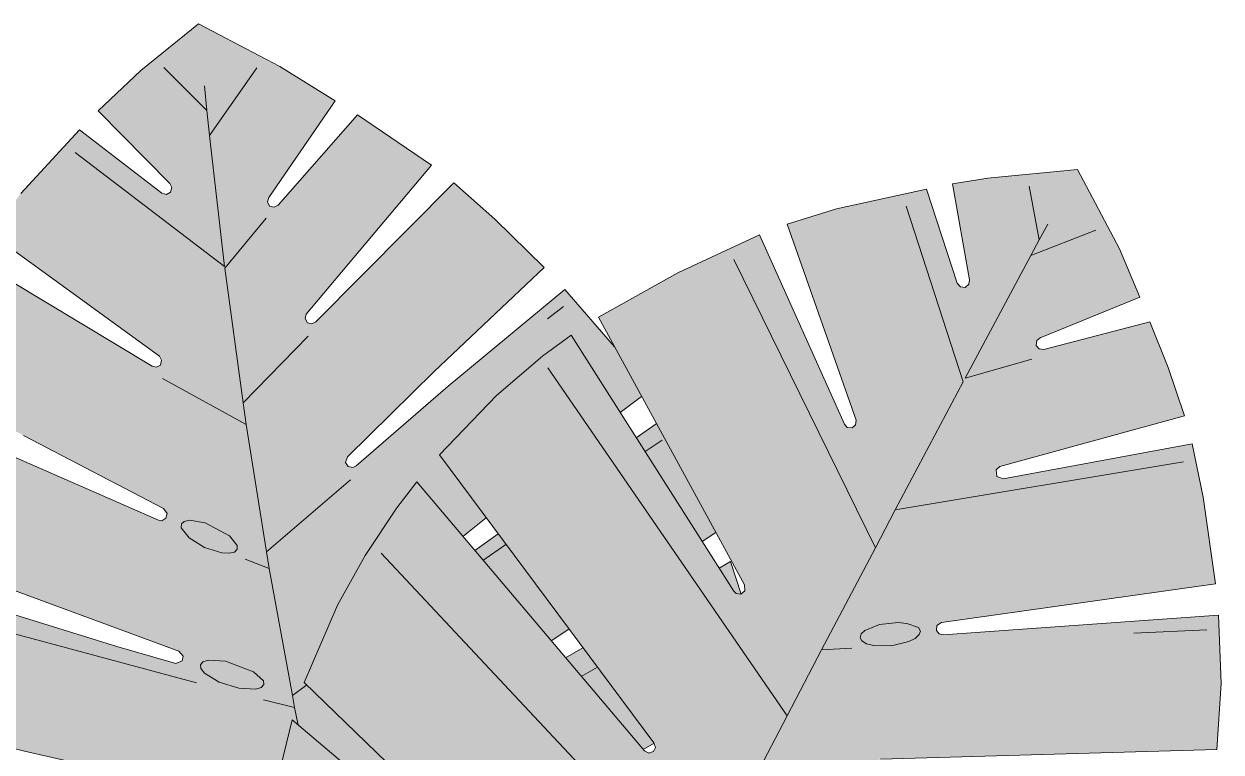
# Model space of a CAD drawing. Header units: millimetres. Extents: x -757 to 18550, y -6636 to 6557.
# Drawn here: x 4320.2 to 4693.7, y 5117.4 to 5344.5 of the extents above; entities that cross this region are included whole.
import ezdxf

# ---------------------------------------------------------------- set-up
doc = ezdxf.new("R2010")
doc.units = ezdxf.units.MM
doc.layers.add('VEG-HOJAS', color=117, linetype='Continuous', lineweight=18, true_color=0x2e5e38)
doc.layers.add('VEG-NERVIOS', color=115, linetype='Continuous', lineweight=9, true_color=0x528c5c)
doc.layers.add('VEG-RELLENO', color=253, linetype='Continuous', true_color=0x96c896)

# ---------------------------------------------------------------- blocks, each defined once
blk = doc.blocks.new('VEG_Monstera_PLANTA')
at = {"layer": 'VEG-RELLENO', "true_color": 0x5f9058}
h = blk.add_hatch(color=83, dxfattribs=at)
h.dxf.hatch_style = 1
h.paths.add_polyline_path([(-75.3, 424.5), (-45.2, 408.5), (-32.7, 400.5), (-53.4, 370.4), (-53.8, 369), (-53.1, 367.7), (-51.7, 367.3), (-50.4, 368), (-25.7, 396.1), (-2.6, 380.4), (-41.7, 334), (-42, 332.6), (-41.3, 331.3), (-39.9, 330.9), (-38.7, 331.6), (4.4, 374.9), (17.1, 363.6), (32.5, 348.5), (-1.8, 316.1), (-28.8, 289.4), (-29.4, 287.7), (-28.6, 286.4), (-27.2, 286.1), (-26.1, 286.6), (2.6, 311.5), (39, 341.7), (54.5, 323.8), (62.9, 308.3), (56.2, 303.3), (41, 327.4), (32, 320.9), (17.7, 308.6), (-0.1, 290.1), (14.4, 270.4), (7.2, 264.6), (-7.2, 281.6), (-13.4, 273.5), (-23.3, 258.7), (-27.8, 251), (-35.7, 235.2), (-42.3, 219.1), (10.5, 167.8), (4.6, 164.3), (-46.1, 207.4), (-50.8, 188.2), (-53.1, 172.7), (-53.7, 157.7), (-52.3, 143.9), (-48.6, 130.9), (-42.9, 118.5), (-35.8, 107.6), (-28.1, 98.8), (-29.5, 95.3), (-38.9, 98.8), (-49.5, 101.9), (-45.4, 71.5), (-50.3, 68.3), (-57.5, 103.6), (-66.3, 105), (-68, 114), (-72, 126.5), (-74.7, 132.5), (-79.1, 139.9), (-63, 139.4), (-61.5, 141), (-62.4, 143), (-83, 145.3), (-90.9, 154.4), (-101.9, 164.6), (-114.1, 174.1), (-130.3, 184.5), (-135.2, 151), (-143.8, 152), (-140.7, 190.2), (-145.4, 192.6), (-74.3, 180.9), (-72.3, 181.8), (-72.3, 184), (-73.6, 184.8), (-129.6, 197.6), (-185.6, 211.7), (-184.9, 238.8), (-182.9, 255.8), (-100.8, 230.3), (-82.4, 225), (-80.4, 225.8), (-80.1, 227.3), (-81.4, 228.8), (-135.8, 248.9), (-181, 266.7), (-175.6, 287.4), (-168.8, 305.9), (-132.9, 289.4), (-87.8, 269.7), (-86.7, 269.5), (-85.5, 270.3), (-85.1, 271.8), (-86.2, 273.3), (-129.9, 296.1), (-164.7, 315.2), (-155.2, 334.5), (-145.5, 351.2), (-89.7, 317.7), (-88.4, 317.4), (-87.1, 318.1), (-86.8, 319.6), (-87.5, 320.9), (-140.3, 359.1), (-130.7, 371.6), (-112.4, 391.5), (-86.7, 371.7), (-84.6, 371.5), (-83.6, 372.7), (-84.2, 374.7), (-106.6, 397.4), (-93.3, 410)])
h.paths.add_polyline_path([(-73.4, 222), (-68.9, 219.2), (-62.7, 217.3), (-57.4, 217), (-55.7, 217.5), (-54.9, 218.4), (-55, 219.6), (-58.1, 222.4), (-63.8, 224.9), (-69.8, 226.1), (-73.9, 225.5), (-74.7, 224.6), (-74.6, 223.4)], flags=0)
h.paths.add_polyline_path([(-79.8, 265.8), (-76, 262.6), (-70.6, 260.2), (-65.7, 259.4), (-64.1, 259.7), (-63.2, 260.6), (-63.2, 261.8), (-65.6, 264.8), (-73.2, 268.9), (-78.1, 269.7), (-79.8, 269.3), (-80.6, 268.5), (-80.7, 267.3)], flags=0)
h.paths.add_polyline_path([(10.9, 260.2), (18.2, 265.4), (40.2, 235.7), (34.7, 232)])
h.paths.add_polyline_path([(61.2, 295.4), (67.5, 299.7), (86.1, 265.8), (81.8, 263)])
h.paths.add_polyline_path([(39.2, 226.7), (44.6, 229.9), (66.9, 200.1), (63.4, 198.2)])
h.paths.add_polyline_path([(90.7, 256.8), (92.5, 251.6), (93.9, 246.6), (91.9, 247.2), (87.1, 254.7)])
h.paths.add_polyline_path([(8.1, 161.4), (14.1, 164.4), (38.7, 140.6), (38.9, 138.5), (37.8, 137.5), (35.9, 137.9)])
h.paths.add_polyline_path([(71.7, 193.1), (75.1, 191.3), (77.3, 189.4), (81.4, 184.3), (83.7, 179.4), (83.9, 177.6), (83.3, 176.5), (82.1, 176.2), (80.4, 176.8), (78.4, 178.1), (72.1, 185.1), (70.6, 187.7), (69.6, 191.8)])
h.paths.add_polyline_path([(99.4, 160.8), (98, 154), (91.8, 155.9), (90.4, 157), (90, 158.2), (90.6, 159.2), (92.2, 160.1), (94.6, 160.6)])
h.paths.add_polyline_path([(-143.9, 90), (-148, 95.3), (-144.5, 142.5), (-136.5, 142.1)])
h.paths.add_polyline_path([(-178.4, 161.3), (-182.7, 181.3), (-185, 199.8), (-176.2, 198.1)])
at = {"layer": 'VEG-RELLENO', "true_color": 0x64975d}
h = blk.add_hatch(color=83, dxfattribs=at)
h.dxf.hatch_style = 1
h.paths.add_polyline_path([(212, 354.3), (218.4, 339.3), (187.3, 326.6), (186.2, 325.7), (186, 324.2), (187, 323.1), (188.4, 322.9), (221.5, 331.6), (227.2, 317.3), (232.3, 302.2), (174.7, 286.4), (173.5, 285.4), (173.4, 283.9), (174.4, 282.8), (175.7, 282.6), (234.7, 293.5), (238.1, 276.9), (242, 249.8), (156.5, 237.8), (155, 236.8), (154.9, 235.3), (155.8, 234.2), (157, 233.9), (242.9, 240.1), (243.7, 218.7), (242.4, 198.2), (137.5, 195.1), (136.3, 194.7), (135.6, 193.4), (136.1, 192), (137.4, 191.3), (241, 187.9), (238.2, 172.5), (231.9, 149.8), (118.7, 157.4), (117.2, 157), (116.6, 155.6), (117, 154.2), (118.3, 153.6), (228.3, 139.4), (219.5, 119.2), (210.3, 124.9), (199, 130.9), (178.1, 139), (165.6, 107.3), (160.7, 108.1), (171.1, 141.2), (157.6, 144.9), (142.5, 147.9), (135.1, 148.9), (120.3, 149.6), (112.3, 149.5), (106.8, 117.2), (100.6, 118.2), (103.8, 149), (90.9, 147.5), (76.9, 144.9), (63.5, 141.1), (47.3, 134.8), (48.3, 96.9), (42.3, 93.1), (38.8, 130.8), (21.8, 120.7), (7.3, 109.4), (-0.9, 101.1), (-4.3, 96.8), (-9.9, 87.7), (-19.1, 92), (-28, 98.7), (-35.8, 107.6), (-42.9, 118.5), (-48.6, 130.9), (-52.3, 143.9), (-53.7, 157.7), (-53.1, 172.7), (-50.8, 188.2), (-46.1, 207.4), (35.9, 137.9), (37.8, 137.5), (39.1, 139.2), (38.5, 140.8), (-42.3, 219.1), (-35.7, 235.2), (-27.8, 251), (-18.5, 266.2), (-7.2, 281.6), (63.8, 197.7), (65.9, 197.1), (67.3, 198.8), (66.8, 200.2), (-0.1, 290.1), (4.3, 295.1), (17.7, 308.6), (24.7, 314.9), (41, 327.4), (91.7, 247.5), (92.4, 246.8), (93.9, 246.6), (95.1, 247.6), (95, 249.5), (49.5, 333), (74.2, 346.9), (99.7, 358.7), (126.2, 299.6), (127.1, 298.6), (128.6, 298.5), (129.7, 299.4), (129.9, 300.9), (108.3, 362), (123.7, 366.8), (151.8, 373), (161.4, 343.6), (162.4, 342.5), (163.9, 342.3), (165, 343.3), (165.2, 344.7), (159.9, 374.6), (175.9, 377), (198.9, 379.1)])
h.paths.add_polyline_path([(74, 182.5), (78.4, 178.1), (80.4, 176.8), (82.1, 176.2), (83.3, 176.5), (83.9, 177.6), (83.7, 179.4), (82.9, 181.7), (79.5, 186.9), (75.1, 191.3), (73, 192.7), (71.3, 193.2), (70.2, 192.9), (69.6, 191.8), (69.8, 190), (70.6, 187.7)], flags=0)
h.paths.add_polyline_path([(104, 160.3), (94.6, 160.6), (92.2, 160.1), (90.6, 159.2), (90, 158.2), (90.4, 157), (91.8, 155.9), (96.9, 154.1), (106.3, 153.8), (110.2, 155.2), (110.9, 156.2), (110.4, 157.3), (109.1, 158.5)], flags=0)
h.paths.add_polyline_path([(125.7, 196), (116.4, 196.5), (111.3, 195.2), (109.8, 194.2), (109.3, 193.1), (109.8, 192), (113.6, 190.3), (119.7, 189.6), (125.7, 190.3), (129.5, 192.1), (130, 193.2), (129.5, 194.3), (128, 195.3)], flags=0)
h.paths.add_polyline_path([(147.8, 237), (143, 237.8), (137.2, 237.1), (132.6, 235.3), (131.4, 234.2), (131.1, 233), (131.6, 232), (135.3, 230.6), (143.7, 231), (148.3, 232.8), (149.5, 234), (149.9, 235.1), (149.3, 236.2)], flags=0)
h.paths.add_polyline_path([(106, 112.7), (99, 67), (98.6, 66.1), (97.5, 65.7), (96.5, 66.2), (96.1, 67.3), (100.2, 114.1)])
h.paths.add_polyline_path([(162.6, 99.5), (156, 82.2), (155.2, 81.4), (154, 81.5), (153.3, 82.4), (153.3, 83.3), (158.4, 100.5)])
at = {"layer": 'VEG-HOJAS'}
for points in [[(-145.4, 192.6), (-74.3, 180.9), (-72.9, 181.2), (-72, 182.5), (-72.3, 184), (-73.6, 184.8), (-129.6, 197.6), (-185.6, 211.7)], [(-182.9, 255.8), (-100.8, 230.3), (-82.4, 225), (-80.4, 225.8), (-80.1, 227.3), (-81.4, 228.8), (-135.8, 248.9)], [(-132.9, 289.4), (-87.8, 269.7), (-86.7, 269.5), (-85.5, 270.3), (-85.1, 271.8), (-86.2, 273.3), (-129.9, 296.1)], [(-145.5, 351.2), (-89.7, 317.7), (-88.4, 317.4), (-87.1, 318.1), (-86.8, 319.6), (-87.5, 320.9), (-140.3, 359.1)], [(-130.7, 371.6), (-112.4, 391.5), (-86.7, 371.7), (-85.3, 371.3), (-84, 372), (-83.6, 373.5), (-84.2, 374.7), (-106.6, 397.4), (-93.3, 410), (-75.3, 424.5), (-49.9, 411.2), (-32.7, 400.5), (-53.4, 370.4), (-53.8, 369), (-53.1, 367.7), (-51.7, 367.3), (-50.4, 368), (-25.7, 396.1), (-2.6, 380.4), (-41.7, 334), (-42, 332.6), (-41.3, 331.3), (-39.9, 330.9), (-38.7, 331.6), (4.4, 374.9), (17.1, 363.6), (32.5, 348.5), (-1.8, 316.1), (-28.8, 289.4), (-29.4, 287.7), (-28.6, 286.4), (-27.2, 286.1), (-26.1, 286.6), (2.6, 311.5), (39, 341.7), (54.5, 323.8)], [(-50.8, 188.2), (-46.1, 207.4), (35.9, 137.9)], [(38.5, 140.8), (-42.3, 219.1), (-31.9, 243.2), (-23.3, 258.7), (-13.4, 273.5), (-7.2, 281.6), (63.8, 197.7), (65.2, 197), (66.6, 197.5), (67.3, 198.8), (66.8, 200.2), (-0.1, 290.1), (17.7, 308.6), (32, 320.9), (41, 327.4), (91.7, 247.5), (92.4, 246.8), (93.9, 246.6), (95.1, 247.6), (95, 249.5), (49.5, 333), (74.2, 346.9), (99.7, 358.7), (126.2, 299.6), (127.1, 298.6), (128.6, 298.5), (129.7, 299.4), (129.9, 300.9), (108.3, 362), (123.7, 366.8), (151.8, 373), (161.4, 343.6), (162.4, 342.5), (163.9, 342.3), (165, 343.3), (165.2, 344.7), (159.9, 374.6), (170.9, 376.4), (198.9, 379.1), (212, 354.3), (218.4, 339.3), (187.3, 326.6), (186.2, 325.7), (186, 324.2), (187, 323.1), (188.4, 322.9), (221.5, 331.6), (227.2, 317.3), (232.3, 302.2), (174.7, 286.4), (173.5, 285.4), (173.8, 283.3), (175.7, 282.6), (234.7, 293.5), (238.1, 276.9), (242, 249.8), (156.5, 237.8), (155, 236.8), (154.9, 235.3), (155.8, 234.2), (157, 233.9), (242.9, 240.1), (243.7, 218.7), (242.4, 198.2), (137.5, 195.1)], [(62.9, 308.3), (56.2, 303.3)], [(61.2, 295.4), (67.5, 299.7)], [(14.4, 270.4), (7.2, 264.6)], [(10.9, 260.2), (18.2, 265.4)], [(86.1, 265.8), (81.8, 263)], [(87.1, 254.7), (90.7, 256.8), (94, 246.6)], [(40.2, 235.7), (34.7, 232)], [(39.2, 226.7), (44.6, 229.9)], [(66.9, 200.1), (63.4, 198.2)]]:
    blk.add_lwpolyline(points, dxfattribs=at)
for points in [[(-80.7, 267.3), (-78.2, 264.2), (-73.4, 261.2), (-68, 259.5), (-65.7, 259.4), (-64.1, 259.7), (-63.2, 260.6), (-63.2, 261.8), (-65.6, 264.8), (-73.2, 268.9), (-78.1, 269.7), (-79.8, 269.3), (-80.6, 268.5)], [(149.3, 236.2), (145.7, 237.5), (143, 237.8), (137.2, 237.1), (132.6, 235.3), (131.4, 234.2), (131.1, 233), (131.6, 232), (133.1, 231.1), (135.3, 230.6), (140.9, 230.5), (146.3, 231.8), (148.3, 232.8), (149.5, 234), (149.9, 235.1)], [(-73.4, 222), (-68.9, 219.2), (-62.7, 217.3), (-57.4, 217), (-55.7, 217.5), (-54.9, 218.4), (-55, 219.6), (-58.1, 222.4), (-66.9, 225.7), (-72.2, 226), (-73.9, 225.5), (-74.7, 224.6), (-74.6, 223.4)]]:
    blk.add_lwpolyline(points, close=True, dxfattribs=at)
at = {"layer": 'VEG-NERVIOS'}
for points in [[(-72.7, 397.5), (-86.1, 410.9)], [(-71.9, 389.7), (-57.1, 410.8)], [(-72.7, 397.5), (-73.4, 405.2)], [(-71.9, 389.7), (-72.7, 397.5)], [(-67.2, 348.8), (-71.9, 389.7)], [(-67.2, 348.8), (-113.8, 384.4)], [(187, 357.1), (183.8, 373.9)], [(163.3, 312.9), (145.5, 367.7)], [(-67.1, 348.3), (-54.2, 363.9)], [(184.4, 352.3), (204.6, 360.2)], [(187, 357.1), (189.7, 362)], [(184.4, 352.3), (187, 357.1)], [(163.9, 314), (184.4, 352.3)], [(-61.4, 306.3), (-67.1, 348.3)], [(135.9, 261.1), (91.7, 351)], [(33.6, 332.5), (38.6, 336.4)], [(-61.4, 306.3), (-41.1, 327.1)], [(163.9, 314), (184.7, 319.9)], [(-60.4, 299.5), (-86.5, 313.9)], [(108.3, 208.6), (33.7, 317.2)], [(142, 272.9), (163.3, 312.9)], [(-60.4, 299.5), (-61.4, 306.3)], [(-54.1, 259.8), (-60.4, 299.5)], [(64, 291.1), (69.4, 294.6)], [(142, 272.9), (232, 287.9)], [(-54.1, 259.8), (-27.9, 282.3)], [(135.9, 261.1), (142, 272.9)], [(13.4, 257.1), (20.6, 262.1)], [(-53.2, 254.6), (-54.1, 259.8)], [(80.2, 154.3), (-18.3, 259.4)], [(119.1, 229.2), (135.9, 261.1)], [(-53.2, 254.6), (-60.7, 257.5)], [(-46, 215), (-53.2, 254.6)], [(-75.9, 218.9), (-132.7, 234.2), (-180, 248)], [(216.5, 234.4), (239.3, 235.5)], [(108.3, 208.6), (119.1, 229.2)], [(119.1, 229.2), (128.5, 229.8)], [(44.1, 220.9), (49.2, 223.8)], [(-46, 215), (-41.5, 218.3)], [(-45.3, 211.2), (-55, 213.6)], [(-45.3, 211.2), (-46, 215)], [(-44.2, 205.7), (-45.3, 211.2)], [(98.5, 189.7), (108.3, 208.6)]]:
    blk.add_lwpolyline(points, dxfattribs=at)

msp = doc.modelspace()

# ---------------------------------------------------------------- block references
msp.add_blockref('VEG_Monstera_PLANTA', (4450, 4920))

doc.saveas('drawing.dxf')
